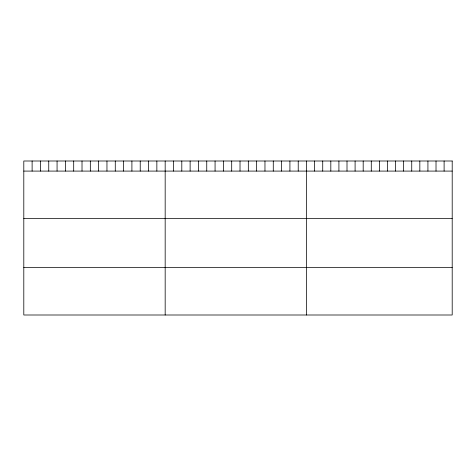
<?xml version="1.0" encoding="UTF-8"?>
<svg xmlns="http://www.w3.org/2000/svg" width="476" height="476" viewBox="0 0 476 476"><rect width="100%" height="100%" fill="white"/><g stroke="black" fill="none" stroke-linecap="round" stroke-linejoin="round"><path stroke-width="0.71" d="M23.8 171.086L452.2 171.086M23.8 218.573L452.2 218.573M23.8 267.506L452.2 267.506M444.108 161.001L444.108 171.086M436.016 161.001L436.016 171.086M427.924 161.001L427.924 171.086M419.832 161.001L419.832 171.086M411.74 161.001L411.74 171.086M403.648 161.001L403.648 171.086M395.556 161.001L395.556 171.086M387.464 161.001L387.464 171.086M379.372 161.001L379.372 171.086M371.28 161.001L371.28 171.086M363.188 161.001L363.188 171.086M355.096 161.001L355.096 171.086M347.004 161.001L347.004 171.086M338.912 161.001L338.912 171.086M330.82 161.001L330.82 171.086M322.728 161.001L322.728 171.086M314.636 161.001L314.636 171.086M306.544 161.001L306.544 314.999M298.226 161.001L298.226 171.086M289.914 161.001L289.914 171.086M281.596 161.001L281.596 171.086M273.278 161.001L273.278 171.086M264.965 161.001L264.965 171.086M256.647 161.001L256.647 171.086M248.329 161.001L248.329 171.086M240.017 161.001L240.017 171.086M231.699 161.001L231.699 171.086M223.387 161.001L223.387 171.086M215.069 161.001L215.069 171.086M206.751 161.001L206.751 171.086M198.438 161.001L198.438 171.086M190.12 161.001L190.12 171.086M181.802 161.001L181.802 171.086M173.49 161.001L173.49 171.086M165.172 161.001L165.172 314.999M156.854 161.001L156.854 171.086M148.542 161.001L148.542 171.086M140.224 161.001L140.224 171.086M131.906 161.001L131.906 171.086M123.593 161.001L123.593 171.086M115.275 161.001L115.275 171.086M106.957 161.001L106.957 171.086M98.645 161.001L98.645 171.086M90.327 161.001L90.327 171.086M82.015 161.001L82.015 171.086M73.697 161.001L73.697 171.086M65.379 161.001L65.379 171.086M57.066 161.001L57.066 171.086M48.748 161.001L48.748 171.086M40.43 161.001L40.43 171.086M32.118 161.001L32.118 171.086M452.2 161.001L23.8 161.001L23.8 314.999L452.2 314.999L452.2 161.001"/></g></svg>
